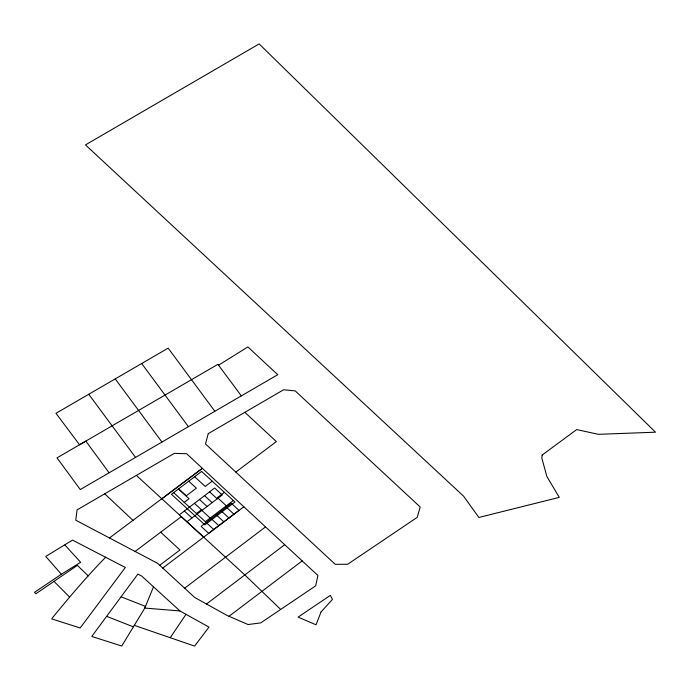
<?xml version="1.0" encoding="UTF-8"?>
<svg xmlns="http://www.w3.org/2000/svg" width="690" height="690" viewBox="0 0 690 690"><rect width="100%" height="100%" fill="white"/><g stroke="black" fill="none" stroke-linecap="round" stroke-linejoin="round"><path stroke-width="1.03" d="M153.508 586.811L144.797 608.071L121.759 646.03L91.761 636.439L137.897 574.071L141.752 576.09L179.918 610.943L208.984 627.115L194.606 646.09L134.205 625.321M170.266 637.646L185.998 614.333M105.699 557.175C86.975 576.331 69.647 596.816 52.664 617.524L51.767 618.895L80.178 627.986L125.33 567.473L72.493 540.106L45.747 556.442L61.376 574.252L80.644 562.272L64.912 545.014M184.247 502.372L189.069 498.715L178.477 489.012M212.192 481.154L205.223 486.45L194.632 476.738M179.305 514.835L214.642 488.002L222.249 494.98L186.921 521.812M196.434 513.533L201.247 509.875L210.165 518.043M224.379 492.315L217.402 497.611L226.346 505.813M184.627 588.208L265.529 526.901M206.474 604.009L284.72 544.703M229.011 616.291L302.177 560.892M161.874 498.861L202.386 468.312L109.469 537.959M233.341 500.526L205.327 521.692L173.656 492.669M159.718 565.265L194.632 597.419L227.01 615.42L248.081 624.545L260.725 622.889L315.675 585.845L317.909 575.486L186.628 453.718L174.277 453.373L77.09 509.875L75.762 520.208L157.596 563.316L159.718 565.265L179.952 549.982L160.684 532.188M162.762 568.068L243.855 506.796M235.825 472.098L276.371 441.583L244.864 412.318M135.093 551.457L181.315 516.646L244.803 574.899L280.692 609.425M61.376 574.252L34.5 592.331L35.88 593.771L77.366 565.386L88.225 575.883M218.566 365.191L247.865 346.923L277.751 374.704L80.264 489.555L57.011 457.867L217.911 364.329L241.328 395.879M179.918 610.943L144.797 608.071L145.487 606.389L121.242 596.876M106.924 616.455L133.325 626.813M209.588 491.832L217.203 498.81M226.337 507.185L233.953 514.162M188.758 481.206L196.374 488.175L186.274 495.843L178.667 488.865M204.542 495.67L212.158 502.648M221.292 511.014L228.907 517.992M199.496 499.5L207.112 506.477M216.246 514.852L223.862 521.83M194.451 503.338L202.067 510.307M211.2 518.682L218.808 525.659M206.155 522.52L213.762 529.489M184.359 510.997L191.967 517.974M203.671 537.156L136.37 475.41M104.699 493.824L133.067 520.458M53.993 581.377L69.587 597.057M88.743 394.275L135.542 457.418M141.683 363.527L188.396 426.67M115.23 378.896L161.96 442.048M214.857 411.283L168.17 348.139L55.976 413.301L79.557 444.765L85.819 441.108L109.098 472.788M542.133 455.064L541.823 458.013L546.86 476.454L559.288 497.369L478.877 517.457L463.507 496.093L85.465 144.891L259.147 43.91L655.5 432.19L598.342 434.321L576.676 429.577L542.133 455.064M208.251 433.622L205.499 443.963L335.254 564.342L347.7 564.248L417.183 517.379L420.193 507.012L295.216 390.911L283.625 389.764L208.251 433.622M321.074 611.909L316.029 624.778L298.089 617.127L330.363 595.366L332.451 599.412L321.074 611.909M201.601 471.443L171.5 494.307L204.87 524.874L234.971 502.018L201.601 471.443M231.383 503.355L201.101 526.349L208.716 533.327L238.999 510.324L231.383 503.355"/></g></svg>
